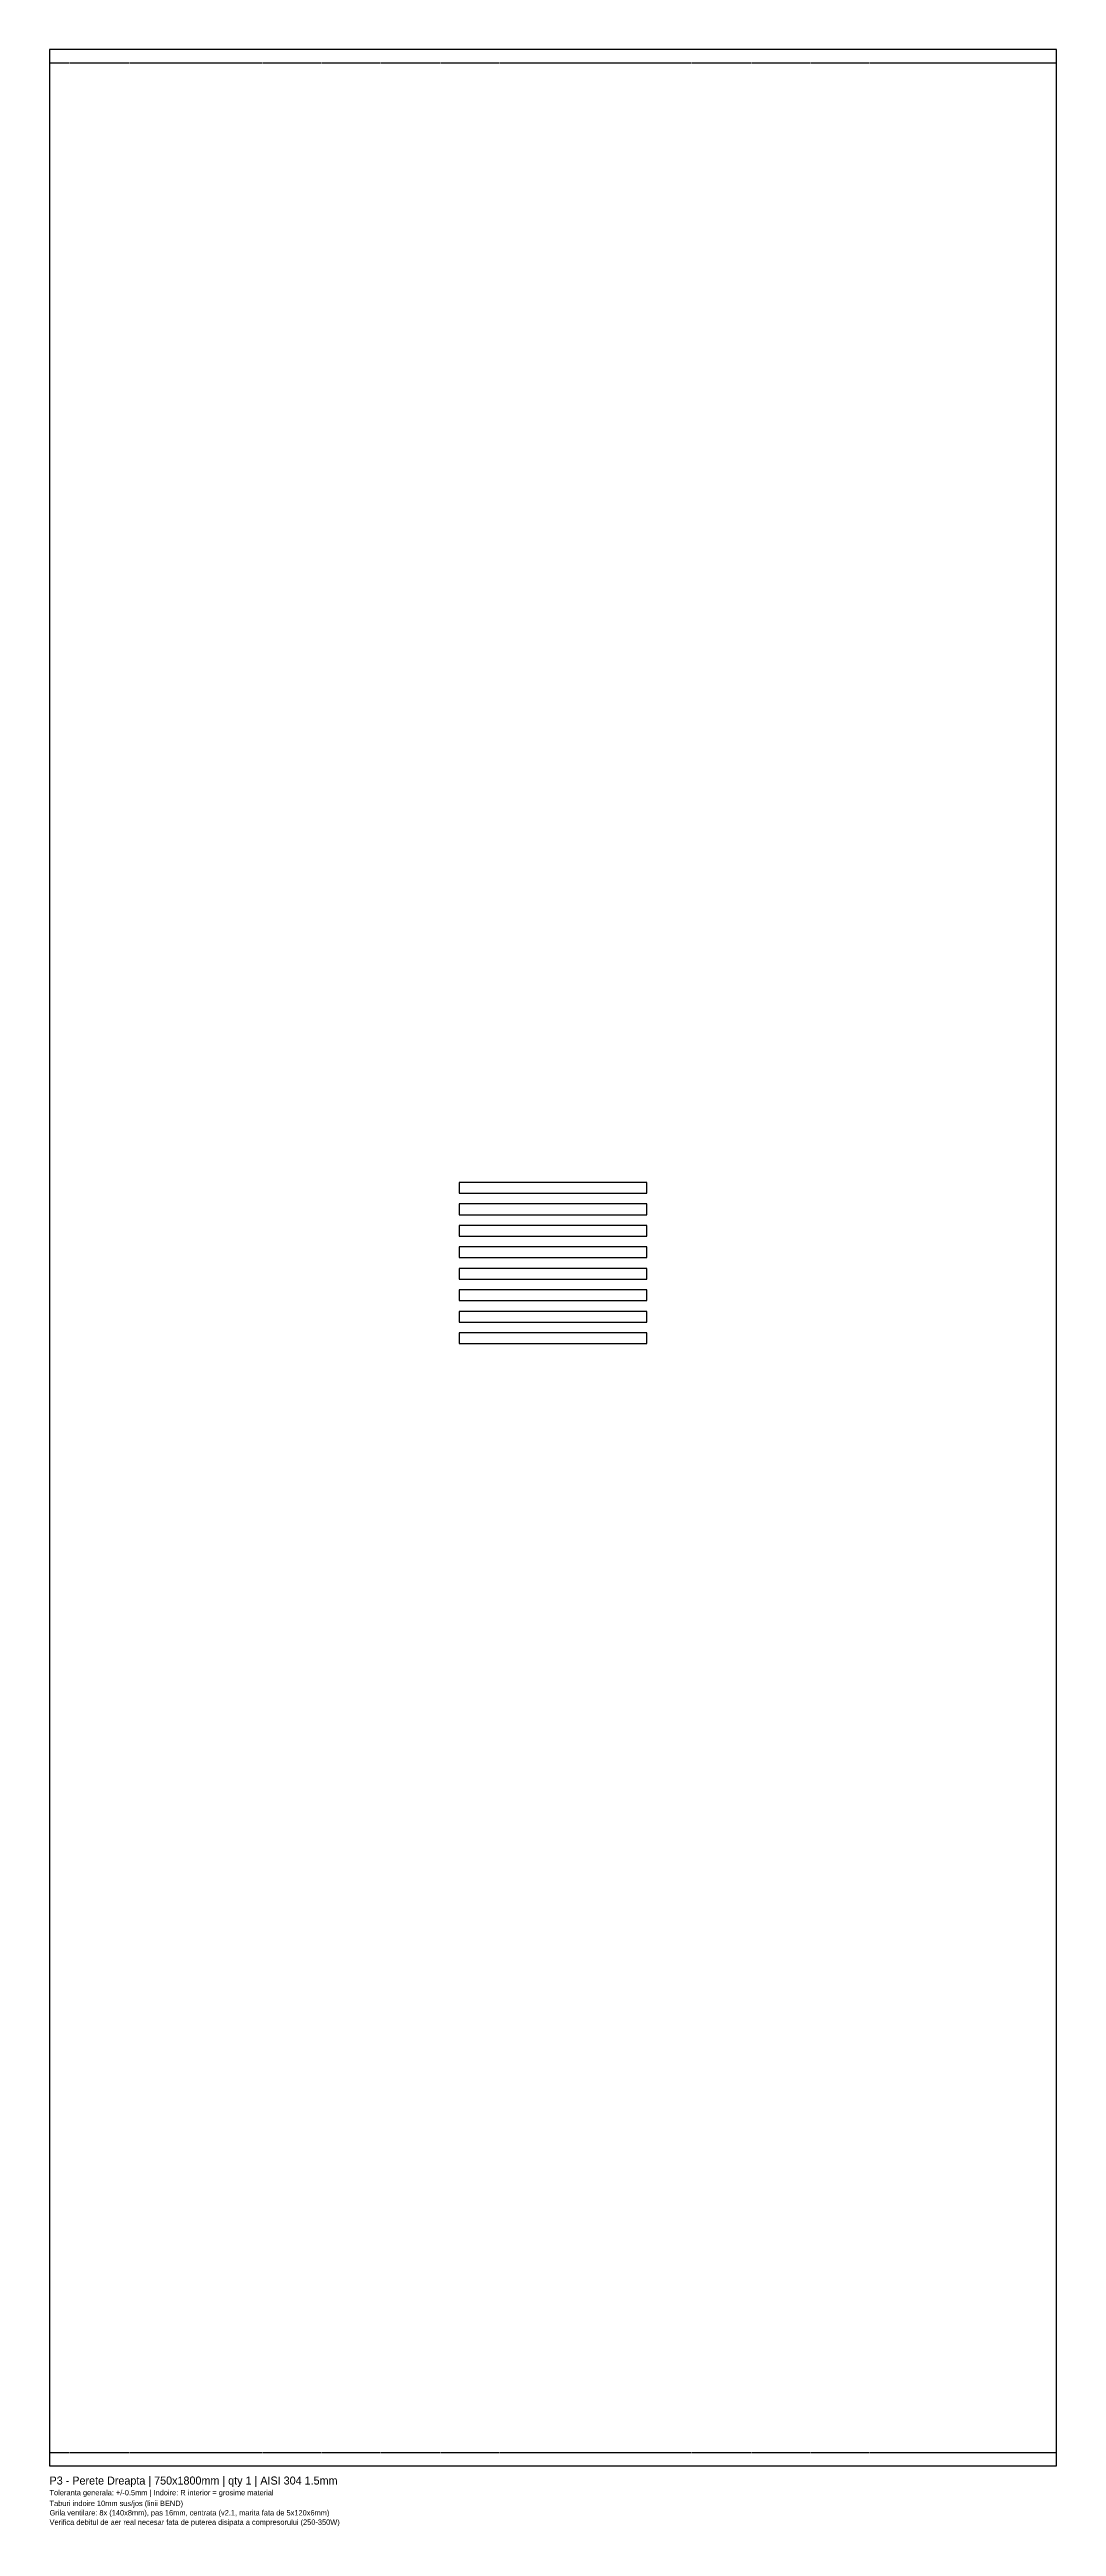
# Model space of a CAD drawing. Header units: metres. Extents: x 0 to 750, y -45 to 1800.
import ezdxf

# ---------------------------------------------------------------- set-up
doc = ezdxf.new("R2010")
doc.units = ezdxf.units.M
doc.linetypes.add('DASHED', pattern=[1.524, 1.27, -0.254])
for name, color, linetype in [('ANNOTATION', 3, 'Continuous'), ('BEND', 1, 'DASHED'), ('CUT', 5, 'Continuous')]:
    doc.layers.add(name, color=color, linetype=linetype)

msp = doc.modelspace()

# ---------------------------------------------------------------- linework, layer by layer
at = {"layer": 'BEND'}
for p, q in [((0, 1790), (750, 1790)), ((0, 10), (750, 10))]:
    msp.add_line(p, q, dxfattribs=at)
at = {"layer": 'CUT'}
for points in [[(0, 0), (750, 0), (750, 1800), (0, 1800)], [(305, 948), (445, 948), (445, 956), (305, 956)], [(305, 932), (445, 932), (445, 940), (305, 940)], [(305, 916), (445, 916), (445, 924), (305, 924)], [(305, 900), (445, 900), (445, 908), (305, 908)], [(305, 884), (445, 884), (445, 892), (305, 892)], [(305, 868), (445, 868), (445, 876), (305, 876)], [(305, 852), (445, 852), (445, 860), (305, 860)], [(305, 836), (445, 836), (445, 844), (305, 844)]]:
    msp.add_lwpolyline(points, close=True, dxfattribs=at)

# ---------------------------------------------------------------- texts
at = {"layer": 'ANNOTATION'}
for s, height, p in [('Toleranta generala: +/-0.5mm | Indoire: R interior = grosime material', 4, (0, -22)), ('P3 - Perete Dreapta | 750x1800mm | qty 1 | AISI 304 1.5mm', 6, (0, -14)), ('Taburi indoire 10mm sus/jos (linii BEND)', 4, (0, -30)), ('Grila ventilare: 8x (140x8mm), pas 16mm, centrata (v2.1, marita fata de 5x120x6mm)', 4, (0, -37)), ('Verifica debitul de aer real necesar fata de puterea disipata a compresorului (250-350W)', 4, (0, -44))]:
    msp.add_text(s, height=height, dxfattribs=at).set_placement(p)

doc.saveas('drawing.dxf')
